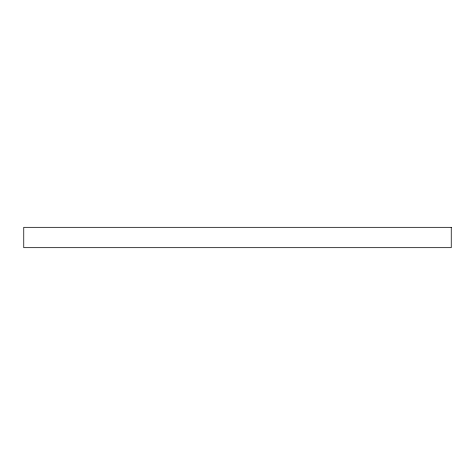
<?xml version="1.0" encoding="UTF-8"?>
<svg xmlns="http://www.w3.org/2000/svg" width="475" height="475" viewBox="0 0 475 475"><rect width="100%" height="100%" fill="white"/><g stroke="black" fill="none" stroke-linecap="round" stroke-linejoin="round"><path stroke-width="0.71" d="M451.25 227.323L23.75 227.323L23.75 247.677L451.25 247.677L451.25 227.323"/></g></svg>
